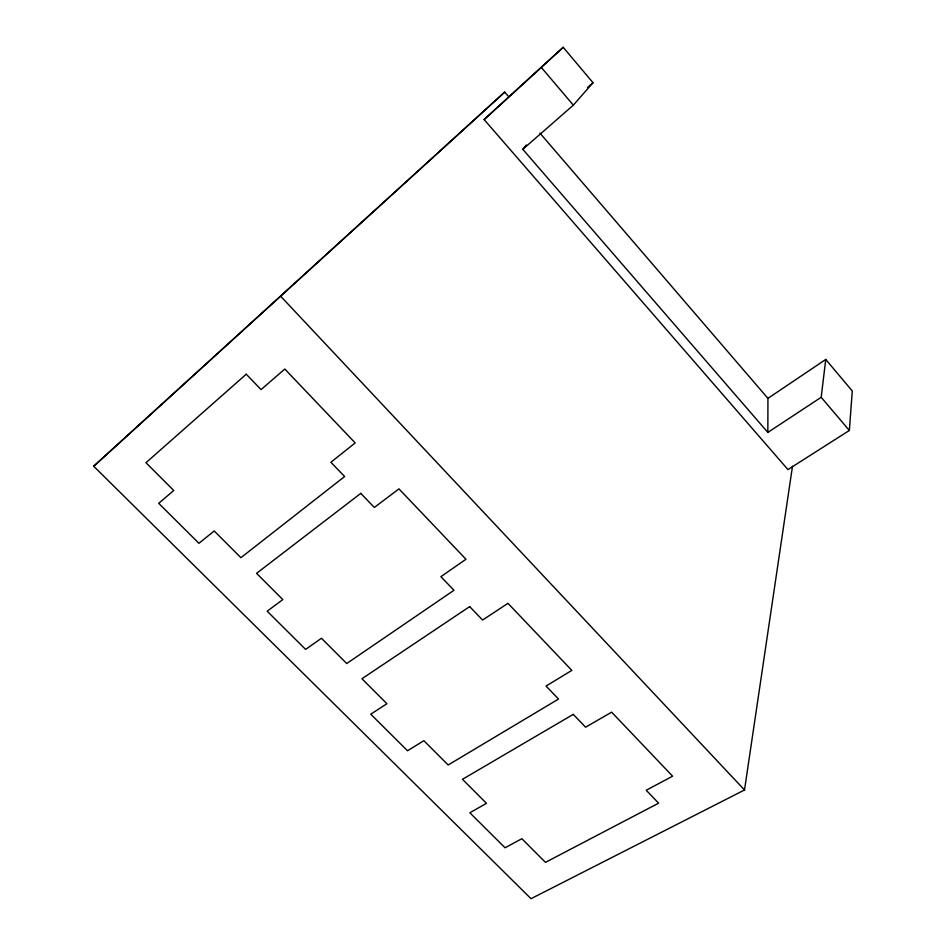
<?xml version="1.0" encoding="UTF-8"?>
<svg xmlns="http://www.w3.org/2000/svg" width="946" height="946" viewBox="0 0 946 946"><rect width="100%" height="100%" fill="white"/><g stroke="black" fill="none" stroke-linecap="round" stroke-linejoin="round"><path stroke-width="1.42" d="M767.939 398.372L825.752 359.445L821.187 397.285L767.845 432.417L767.939 398.372L539.941 133.114M767.845 432.417L522.807 149.314L573.335 105.172L593 82.716L563.213 47.3L484.115 119.563L787.947 469.583L849.342 430.465L852.287 391.005L825.752 359.445M508.641 96.693L504.703 92.117L93.713 466.236L531.025 898.7L744.514 789.969L792.488 466.26M522.807 149.314L526.39 144.975M484.115 119.563L563.213 47.3M93.713 466.236L504.703 92.117M587.501 87.529L593 82.716M280.726 296.299L744.514 789.969M541.502 67.639L573.335 105.172M821.187 397.285L849.342 430.465M246.244 374.202L145.968 462.724L173.745 490.501L158.715 503.319L198.932 543.311L214.186 530.966L240.911 557.691L344.616 476.524L330.887 462.263L355.176 442.917L284.805 369.035L261.061 389.61L246.244 374.202M360.793 493.363L256.555 573.347L282.807 599.598L267.186 611.199L305.617 649.417L321.451 638.254L346.721 663.536L453.962 590.28L440.883 576.67L465.976 559.252L398.952 488.881L374.344 507.458L360.793 493.363M469.665 606.611L361.94 678.755L386.902 703.729L370.749 714.195L407.513 750.769L423.843 740.683L448.156 764.995L558.53 699.047L546.043 686.063L571.845 670.395L507.955 603.323L482.578 620.044L469.665 606.611M573.252 714.372L462.464 779.303L486.481 803.331L469.855 812.768L505.069 847.782L521.849 838.712L545.475 862.35L658.617 803.166L646.201 790.253L672.618 776.193L611.636 712.172L585.586 727.19L573.252 714.372"/></g></svg>
